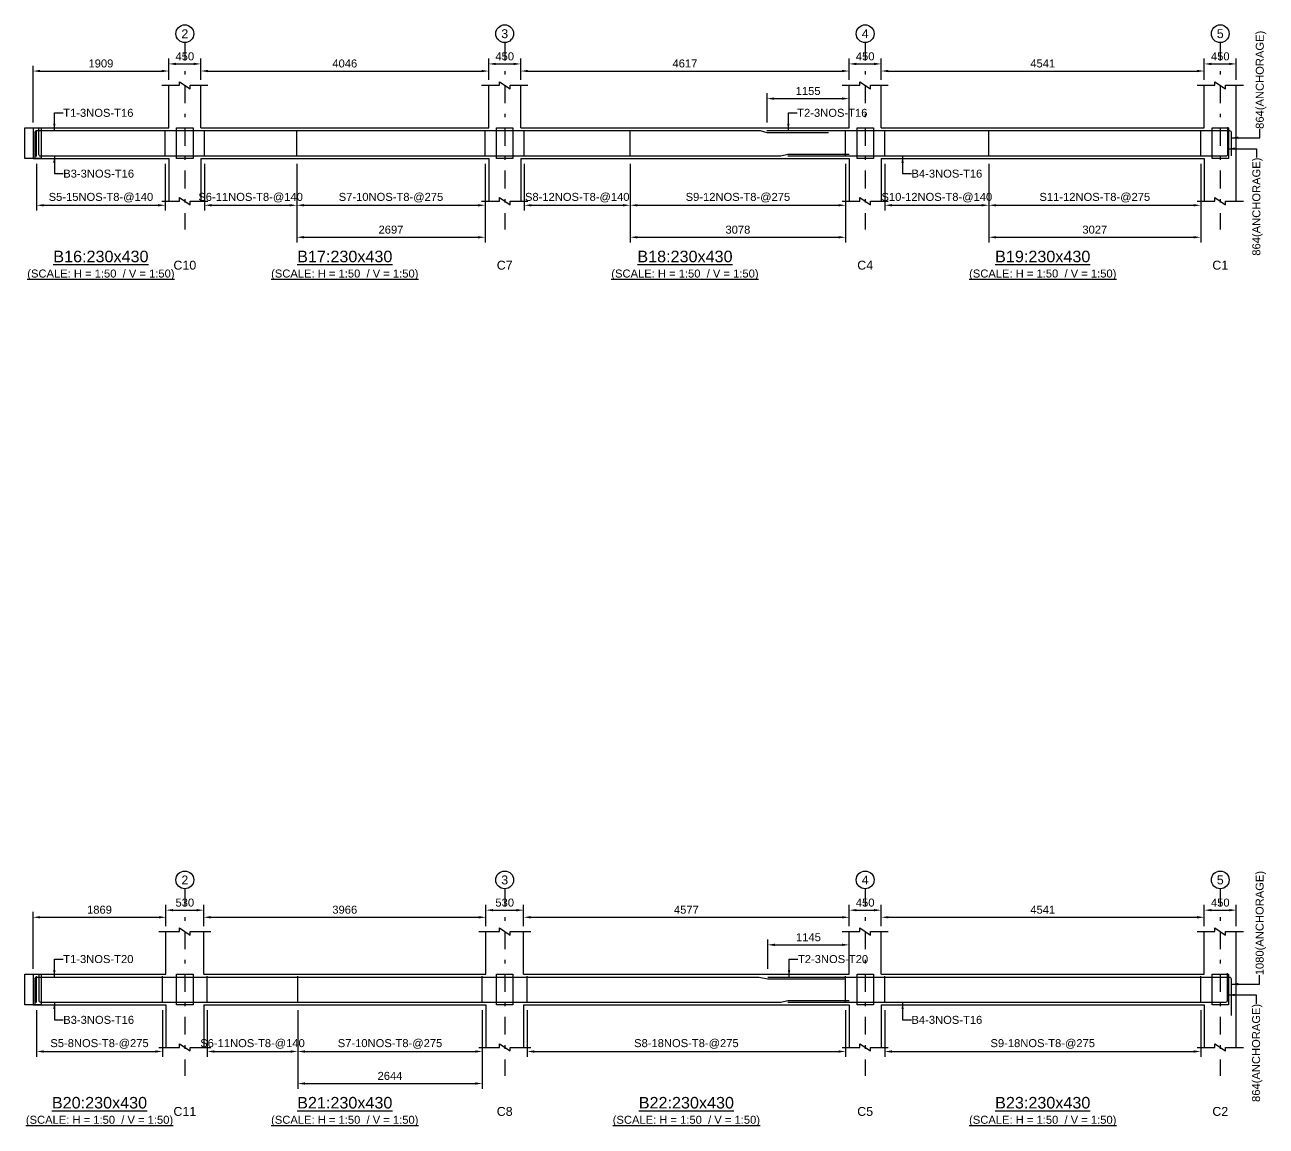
# Model space of a CAD drawing. Header units: inches. Extents: x -820 to 83376, y -186800 to 1700.
# Drawn here: x -230 to 34666, y -133075 to -102100 of the extents above; entities that cross this region are included whole.
import ezdxf
from ezdxf.enums import TextEntityAlignment as Align

# ---------------------------------------------------------------- set-up
doc = ezdxf.new("R2010")
doc.units = ezdxf.units.IN
doc.header["$LTSCALE"] = 1000
doc.header["$MEASUREMENT"] = 0
doc.linetypes.add('SCCenter', pattern=[1.2, 0.5, -0.3, 0.1, -0.3])
doc.linetypes.add('SCHidden', pattern=[0.2, 0.1, -0.1])
for name, color, linetype in [('Concrete Line', 2, 'Continuous'), ('Cut Line', 31, 'Continuous'), ('Dimension', 31, 'Continuous'), ('Grid', 8, 'Continuous'), ('Labels', 4, 'Continuous'), ('Labels_Support', 4, 'Continuous'), ('Link', 225, 'Continuous'), ('Reinforcement', 4, 'Continuous'), ('Text', 31, 'Continuous')]:
    doc.layers.add(name, color=color, linetype=linetype)
doc.styles.add('SC-SansSerif', font='SansSerif')
doc.styles.get("Standard").update_dxf_attribs({"font": 'txt.shx'})
doc.dimstyles.new('SCBBSDimStyl', dxfattribs={"dimtxt": 225, "dimasz": 200, "dimexe": 150, "dimexo": 150, "dimgap": 100, "dimtad": 1, "dimtoh": 1, "dimdec": 0, "dimzin": 0, "dimdsep": 46, "dimtxsty": 'SC-SansSerif', "dimcen": 0.09, "dimclrd": 8, "dimclre": 8, "dimclrt": 31, "dimadec": 0, "dimazin": 0, "dimtfac": 1, "dimtdec": 0, "dimtix": 1, "dimtofl": 0, "dimtmove": 0, "dimatfit": 3, "dimfxl": 1, "dimtolj": 1, "dimtzin": 0, "dimarcsym": 0})
doc.dimstyles.get("Standard").update_dxf_attribs({"dimtxt": 0.18, "dimasz": 200, "dimexe": 0.18, "dimexo": 0.0625, "dimgap": 0.09, "dimtad": 0, "dimtih": 1, "dimtoh": 1, "dimdec": 4, "dimzin": 0, "dimdsep": 46, "dimtxsty": 'Standard', "dimcen": 0.09, "dimadec": 0, "dimazin": 0, "dimtfac": 1, "dimtdec": 4, "dimtofl": 0, "dimtmove": 0, "dimatfit": 3, "dimfxl": 1, "dimtolj": 1, "dimtzin": 0, "dimarcsym": 0})

# ---------------------------------------------------------------- blocks, each defined once
blk = doc.blocks.new('*D63')
at = {"color": 8, "linetype": 'ByBlock', "lineweight": -2}
for p, q in [((100, -106010), (100, -107325)), ((3718, -106010), (3718, -107325)), ((300, -107175), (3518, -107175))]:
    blk.add_line(p, q, dxfattribs=at)
at = {"color": 8}
for points in [[(100, -107175), (300, -107142), (300, -107208)], [(3718, -107175), (3518, -107208), (3518, -107142)]]:
    blk.add_solid(points, dxfattribs=at)
at = {"layer": 'DEFPOINTS', "color": 31}
for p in [(100, -105860), (3718, -105860), (100, -107175)]:
    blk.add_point(p, dxfattribs=at)
at = {"color": 31, "insert": (1909, -106962), "char_height": 225, "attachment_point": 5, "style": 'SC-SansSerif'}
blk.add_mtext('\\A1;S5-15NOS-T8-@140', dxfattribs=at)
blk = doc.blocks.new('*D64')
at = {"color": 8, "linetype": 'ByBlock', "lineweight": -2}
for p, q in [((4818, -106010), (4818, -107325)), ((7415, -106010), (7415, -107325)), ((5018, -107175), (7215, -107175))]:
    blk.add_line(p, q, dxfattribs=at)
at = {"color": 8}
for points in [[(4818, -107175), (5018, -107142), (5018, -107208)], [(7415, -107175), (7215, -107208), (7215, -107142)]]:
    blk.add_solid(points, dxfattribs=at)
at = {"layer": 'DEFPOINTS', "color": 31}
for p in [(4818, -105860), (7415, -105860), (4818, -107175)]:
    blk.add_point(p, dxfattribs=at)
at = {"color": 31, "insert": (6117, -106962), "char_height": 225, "attachment_point": 5, "style": 'SC-SansSerif'}
blk.add_mtext('\\A1;S6-11NOS-T8-@140', dxfattribs=at)
blk = doc.blocks.new('*D65')
at = {"color": 8, "linetype": 'ByBlock', "lineweight": -2}
for p, q in [((7415, -106010), (7415, -107325)), ((12710, -106010), (12710, -107325)), ((7615, -107175), (12510, -107175))]:
    blk.add_line(p, q, dxfattribs=at)
at = {"color": 8}
for points in [[(7415, -107175), (7615, -107142), (7615, -107208)], [(12710, -107175), (12510, -107208), (12510, -107142)]]:
    blk.add_solid(points, dxfattribs=at)
at = {"layer": 'DEFPOINTS', "color": 31}
for p in [(7415, -105860), (12710, -105860), (7415, -107175)]:
    blk.add_point(p, dxfattribs=at)
at = {"color": 31, "insert": (10063, -106962), "char_height": 225, "attachment_point": 5, "style": 'SC-SansSerif'}
blk.add_mtext('\\A1;S7-10NOS-T8-@275', dxfattribs=at)
blk = doc.blocks.new('*D66')
at = {"color": 8, "linetype": 'ByBlock', "lineweight": -2}
for p, q in [((7415, -106010), (7415, -108225)), ((12710, -106010), (12710, -108225)), ((7615, -108075), (12510, -108075))]:
    blk.add_line(p, q, dxfattribs=at)
at = {"color": 8}
for points in [[(7415, -108075), (7615, -108042), (7615, -108108)], [(12710, -108075), (12510, -108108), (12510, -108042)]]:
    blk.add_solid(points, dxfattribs=at)
at = {"layer": 'DEFPOINTS', "color": 31}
for p in [(7415, -105860), (12710, -105860), (7415, -108075)]:
    blk.add_point(p, dxfattribs=at)
at = {"color": 31, "insert": (10063, -107862), "char_height": 225, "attachment_point": 5, "style": 'SC-SansSerif'}
blk.add_mtext('\\A1;2697', dxfattribs=at)
blk = doc.blocks.new('*D67')
at = {"color": 8, "linetype": 'ByBlock', "lineweight": -2}
for p, q in [((13810, -106010), (13810, -107325)), ((16788, -106010), (16788, -107325)), ((14010, -107175), (16588, -107175))]:
    blk.add_line(p, q, dxfattribs=at)
at = {"color": 8}
for points in [[(13810, -107175), (14010, -107142), (14010, -107208)], [(16788, -107175), (16588, -107208), (16588, -107142)]]:
    blk.add_solid(points, dxfattribs=at)
at = {"layer": 'DEFPOINTS', "color": 31}
for p in [(13810, -105860), (16788, -105860), (13810, -107175)]:
    blk.add_point(p, dxfattribs=at)
at = {"color": 31, "insert": (15299, -106962), "char_height": 225, "attachment_point": 5, "style": 'SC-SansSerif'}
blk.add_mtext('\\A1;S8-12NOS-T8-@140', dxfattribs=at)
blk = doc.blocks.new('*D68')
at = {"color": 8, "linetype": 'ByBlock', "lineweight": -2}
for p, q in [((16788, -106010), (16788, -107325)), ((22844, -106010), (22844, -107325)), ((16988, -107175), (22644, -107175))]:
    blk.add_line(p, q, dxfattribs=at)
at = {"color": 8}
for points in [[(16788, -107175), (16988, -107142), (16988, -107208)], [(22844, -107175), (22644, -107208), (22644, -107142)]]:
    blk.add_solid(points, dxfattribs=at)
at = {"layer": 'DEFPOINTS', "color": 31}
for p in [(16788, -105860), (22844, -105860), (16788, -107175)]:
    blk.add_point(p, dxfattribs=at)
at = {"color": 31, "insert": (19816, -106962), "char_height": 225, "attachment_point": 5, "style": 'SC-SansSerif'}
blk.add_mtext('\\A1;S9-12NOS-T8-@275', dxfattribs=at)
blk = doc.blocks.new('*D69')
at = {"color": 8, "linetype": 'ByBlock', "lineweight": -2}
for p, q in [((16788, -106010), (16788, -108225)), ((22844, -106010), (22844, -108225)), ((16988, -108075), (22644, -108075))]:
    blk.add_line(p, q, dxfattribs=at)
at = {"color": 8}
for points in [[(16788, -108075), (16988, -108042), (16988, -108108)], [(22844, -108075), (22644, -108108), (22644, -108042)]]:
    blk.add_solid(points, dxfattribs=at)
at = {"layer": 'DEFPOINTS', "color": 31}
for p in [(16788, -105860), (22844, -105860), (16788, -108075)]:
    blk.add_point(p, dxfattribs=at)
at = {"color": 31, "insert": (19816, -107862), "char_height": 225, "attachment_point": 5, "style": 'SC-SansSerif'}
blk.add_mtext('\\A1;3078', dxfattribs=at)
blk = doc.blocks.new('*D70')
at = {"color": 8, "linetype": 'ByBlock', "lineweight": -2}
for p, q in [((23944, -106010), (23944, -107325)), ((26871, -106010), (26871, -107325)), ((24144, -107175), (26671, -107175))]:
    blk.add_line(p, q, dxfattribs=at)
at = {"color": 8}
for points in [[(23944, -107175), (24144, -107142), (24144, -107208)], [(26871, -107175), (26671, -107208), (26671, -107142)]]:
    blk.add_solid(points, dxfattribs=at)
at = {"layer": 'DEFPOINTS', "color": 31}
for p in [(23944, -105860), (26871, -105860), (23944, -107175)]:
    blk.add_point(p, dxfattribs=at)
at = {"color": 31, "insert": (25408, -106962), "char_height": 225, "attachment_point": 5, "style": 'SC-SansSerif'}
blk.add_mtext('\\A1;S10-12NOS-T8-@140', dxfattribs=at)
blk = doc.blocks.new('*D71')
at = {"color": 8, "linetype": 'ByBlock', "lineweight": -2}
for p, q in [((26871, -106010), (26871, -107325)), ((32826, -106010), (32826, -107325)), ((27071, -107175), (32626, -107175))]:
    blk.add_line(p, q, dxfattribs=at)
at = {"color": 8}
for points in [[(26871, -107175), (27071, -107142), (27071, -107208)], [(32826, -107175), (32626, -107208), (32626, -107142)]]:
    blk.add_solid(points, dxfattribs=at)
at = {"layer": 'DEFPOINTS', "color": 31}
for p in [(26871, -105860), (32826, -105860), (26871, -107175)]:
    blk.add_point(p, dxfattribs=at)
at = {"color": 31, "insert": (29849, -106962), "char_height": 225, "attachment_point": 5, "style": 'SC-SansSerif'}
blk.add_mtext('\\A1;S11-12NOS-T8-@275', dxfattribs=at)
blk = doc.blocks.new('*D72')
at = {"color": 8, "linetype": 'ByBlock', "lineweight": -2}
for p, q in [((26871, -106010), (26871, -108225)), ((32826, -106010), (32826, -108225)), ((27071, -108075), (32626, -108075))]:
    blk.add_line(p, q, dxfattribs=at)
at = {"color": 8}
for points in [[(26871, -108075), (27071, -108042), (27071, -108108)], [(32826, -108075), (32626, -108108), (32626, -108042)]]:
    blk.add_solid(points, dxfattribs=at)
at = {"layer": 'DEFPOINTS', "color": 31}
for p in [(26871, -105860), (32826, -105860), (26871, -108075)]:
    blk.add_point(p, dxfattribs=at)
at = {"color": 31, "insert": (29849, -107862), "char_height": 225, "attachment_point": 5, "style": 'SC-SansSerif'}
blk.add_mtext('\\A1;3027', dxfattribs=at)
blk = doc.blocks.new('*D73')
at = {"color": 8, "linetype": 'ByBlock', "lineweight": -2}
for p, q in [((20634, -104850), (20634, -104025)), ((20834, -104175), (22744, -104175)), ((22944, -104850), (22944, -104025))]:
    blk.add_line(p, q, dxfattribs=at)
at = {"color": 8}
for points in [[(20634, -104175), (20834, -104142), (20834, -104208)], [(22944, -104175), (22744, -104208), (22744, -104142)]]:
    blk.add_solid(points, dxfattribs=at)
at = {"layer": 'DEFPOINTS', "color": 31}
for p in [(20634, -104175), (20634, -105000), (22944, -105000)]:
    blk.add_point(p, dxfattribs=at)
at = {"color": 31, "insert": (21789, -103962), "char_height": 225, "attachment_point": 5, "style": 'SC-SansSerif'}
blk.add_mtext('\\A1;1155', dxfattribs=at)
blk = doc.blocks.new('*D76')
at = {"color": 8, "linetype": 'ByBlock', "lineweight": -2}
for p, q in [((0, -104850), (0, -103250)), ((3818, -103650), (3818, -103250)), ((200, -103400), (3618, -103400))]:
    blk.add_line(p, q, dxfattribs=at)
at = {"color": 8}
for points in [[(0, -103400), (200, -103367), (200, -103433)], [(3818, -103400), (3618, -103433), (3618, -103367)]]:
    blk.add_solid(points, dxfattribs=at)
at = {"layer": 'DEFPOINTS', "color": 31}
for p in [(0, -103400), (3818, -103800), (0, -105000)]:
    blk.add_point(p, dxfattribs=at)
at = {"color": 31, "insert": (1909, -103188), "char_height": 225, "attachment_point": 5, "style": 'SC-SansSerif'}
blk.add_mtext('\\A1;1909', dxfattribs=at)
blk = doc.blocks.new('*D77')
at = {"color": 8, "linetype": 'ByBlock', "lineweight": -2}
for p, q in [((4718, -103650), (4718, -103250)), ((12810, -103650), (12810, -103250)), ((4918, -103400), (12610, -103400))]:
    blk.add_line(p, q, dxfattribs=at)
at = {"color": 8}
for points in [[(4718, -103400), (4918, -103367), (4918, -103433)], [(12810, -103400), (12610, -103433), (12610, -103367)]]:
    blk.add_solid(points, dxfattribs=at)
at = {"layer": 'DEFPOINTS', "color": 31}
for p in [(4718, -103400), (4718, -103800), (12810, -103800)]:
    blk.add_point(p, dxfattribs=at)
at = {"color": 31, "insert": (8764, -103188), "char_height": 225, "attachment_point": 5, "style": 'SC-SansSerif'}
blk.add_mtext('\\A1;4046', dxfattribs=at)
blk = doc.blocks.new('*D78')
at = {"color": 8, "linetype": 'ByBlock', "lineweight": -2}
for p, q in [((13710, -103650), (13710, -103250)), ((22944, -103650), (22944, -103250)), ((13910, -103400), (22744, -103400))]:
    blk.add_line(p, q, dxfattribs=at)
at = {"color": 8}
for points in [[(13710, -103400), (13910, -103367), (13910, -103433)], [(22944, -103400), (22744, -103433), (22744, -103367)]]:
    blk.add_solid(points, dxfattribs=at)
at = {"layer": 'DEFPOINTS', "color": 31}
for p in [(13710, -103400), (13710, -103800), (22944, -103800)]:
    blk.add_point(p, dxfattribs=at)
at = {"color": 31, "insert": (18327, -103188), "char_height": 225, "attachment_point": 5, "style": 'SC-SansSerif'}
blk.add_mtext('\\A1;4617', dxfattribs=at)
blk = doc.blocks.new('*D79')
at = {"color": 8, "linetype": 'ByBlock', "lineweight": -2}
for p, q in [((23844, -103650), (23844, -103250)), ((32926, -103650), (32926, -103250)), ((24044, -103400), (32726, -103400))]:
    blk.add_line(p, q, dxfattribs=at)
at = {"color": 8}
for points in [[(23844, -103400), (24044, -103367), (24044, -103433)], [(32926, -103400), (32726, -103433), (32726, -103367)]]:
    blk.add_solid(points, dxfattribs=at)
at = {"layer": 'DEFPOINTS', "color": 31}
for p in [(23844, -103400), (23844, -103800), (32926, -103800)]:
    blk.add_point(p, dxfattribs=at)
at = {"color": 31, "insert": (28385, -103188), "char_height": 225, "attachment_point": 5, "style": 'SC-SansSerif'}
blk.add_mtext('\\A1;4541', dxfattribs=at)
blk = doc.blocks.new('*D80')
at = {"color": 8, "linetype": 'ByBlock', "lineweight": -2}
for p, q in [((3818, -103650), (3818, -103050)), ((4018, -103200), (4518, -103200)), ((4718, -103650), (4718, -103050))]:
    blk.add_line(p, q, dxfattribs=at)
at = {"color": 8}
for points in [[(3818, -103200), (4018, -103167), (4018, -103233)], [(4718, -103200), (4518, -103233), (4518, -103167)]]:
    blk.add_solid(points, dxfattribs=at)
at = {"layer": 'DEFPOINTS', "color": 31}
for p in [(3818, -103200), (3818, -103800), (4718, -103800)]:
    blk.add_point(p, dxfattribs=at)
at = {"color": 31, "insert": (4268, -102988), "char_height": 225, "attachment_point": 5, "style": 'SC-SansSerif'}
blk.add_mtext('\\A1;450', dxfattribs=at)
blk = doc.blocks.new('*D81')
at = {"color": 8, "linetype": 'ByBlock', "lineweight": -2}
for p, q in [((12810, -103650), (12810, -103050)), ((13010, -103200), (13510, -103200)), ((13710, -103650), (13710, -103050))]:
    blk.add_line(p, q, dxfattribs=at)
at = {"color": 8}
for points in [[(12810, -103200), (13010, -103167), (13010, -103233)], [(13710, -103200), (13510, -103233), (13510, -103167)]]:
    blk.add_solid(points, dxfattribs=at)
at = {"layer": 'DEFPOINTS', "color": 31}
for p in [(12810, -103200), (12810, -103800), (13710, -103800)]:
    blk.add_point(p, dxfattribs=at)
at = {"color": 31, "insert": (13260, -102988), "char_height": 225, "attachment_point": 5, "style": 'SC-SansSerif'}
blk.add_mtext('\\A1;450', dxfattribs=at)
blk = doc.blocks.new('*D82')
at = {"color": 8, "linetype": 'ByBlock', "lineweight": -2}
for p, q in [((22944, -103650), (22944, -103050)), ((23144, -103200), (23644, -103200)), ((23844, -103650), (23844, -103050))]:
    blk.add_line(p, q, dxfattribs=at)
at = {"color": 8}
for points in [[(22944, -103200), (23144, -103167), (23144, -103233)], [(23844, -103200), (23644, -103233), (23644, -103167)]]:
    blk.add_solid(points, dxfattribs=at)
at = {"layer": 'DEFPOINTS', "color": 31}
for p in [(22944, -103200), (22944, -103800), (23844, -103800)]:
    blk.add_point(p, dxfattribs=at)
at = {"color": 31, "insert": (23394, -102988), "char_height": 225, "attachment_point": 5, "style": 'SC-SansSerif'}
blk.add_mtext('\\A1;450', dxfattribs=at)
blk = doc.blocks.new('*D83')
at = {"color": 8, "linetype": 'ByBlock', "lineweight": -2}
for p, q in [((32926, -103650), (32926, -103050)), ((33126, -103200), (33626, -103200)), ((33826, -103650), (33826, -103050))]:
    blk.add_line(p, q, dxfattribs=at)
at = {"color": 8}
for points in [[(32926, -103200), (33126, -103167), (33126, -103233)], [(33826, -103200), (33626, -103233), (33626, -103167)]]:
    blk.add_solid(points, dxfattribs=at)
at = {"layer": 'DEFPOINTS', "color": 31}
for p in [(32926, -103200), (32926, -103800), (33826, -103800)]:
    blk.add_point(p, dxfattribs=at)
at = {"color": 31, "insert": (33376, -102988), "char_height": 225, "attachment_point": 5, "style": 'SC-SansSerif'}
blk.add_mtext('\\A1;450', dxfattribs=at)
blk = doc.blocks.new('*D84')
at = {"color": 8, "linetype": 'ByBlock', "lineweight": -2}
for p, q in [((100, -129810), (100, -131125)), ((3638, -129810), (3638, -131125)), ((300, -130975), (3438, -130975))]:
    blk.add_line(p, q, dxfattribs=at)
at = {"color": 8}
for points in [[(100, -130975), (300, -130942), (300, -131008)], [(3638, -130975), (3438, -131008), (3438, -130942)]]:
    blk.add_solid(points, dxfattribs=at)
at = {"layer": 'DEFPOINTS', "color": 31}
for p in [(100, -129660), (3638, -129660), (100, -130975)]:
    blk.add_point(p, dxfattribs=at)
at = {"color": 31, "insert": (1869, -130762), "char_height": 225, "attachment_point": 5, "style": 'SC-SansSerif'}
blk.add_mtext('\\A1;S5-8NOS-T8-@275', dxfattribs=at)
blk = doc.blocks.new('*D85')
at = {"color": 8, "linetype": 'ByBlock', "lineweight": -2}
for p, q in [((4898, -129810), (4898, -131125)), ((7442, -129810), (7442, -131125)), ((5098, -130975), (7242, -130975))]:
    blk.add_line(p, q, dxfattribs=at)
at = {"color": 8}
for points in [[(4898, -130975), (5098, -130942), (5098, -131008)], [(7442, -130975), (7242, -131008), (7242, -130942)]]:
    blk.add_solid(points, dxfattribs=at)
at = {"layer": 'DEFPOINTS', "color": 31}
for p in [(4898, -129660), (7442, -129660), (4898, -130975)]:
    blk.add_point(p, dxfattribs=at)
at = {"color": 31, "insert": (6170, -130762), "char_height": 225, "attachment_point": 5, "style": 'SC-SansSerif'}
blk.add_mtext('\\A1;S6-11NOS-T8-@140', dxfattribs=at)
blk = doc.blocks.new('*D86')
at = {"color": 8, "linetype": 'ByBlock', "lineweight": -2}
for p, q in [((7442, -129810), (7442, -131125)), ((12630, -129810), (12630, -131125)), ((7642, -130975), (12430, -130975))]:
    blk.add_line(p, q, dxfattribs=at)
at = {"color": 8}
for points in [[(7442, -130975), (7642, -130942), (7642, -131008)], [(12630, -130975), (12430, -131008), (12430, -130942)]]:
    blk.add_solid(points, dxfattribs=at)
at = {"layer": 'DEFPOINTS', "color": 31}
for p in [(7442, -129660), (12630, -129660), (7442, -130975)]:
    blk.add_point(p, dxfattribs=at)
at = {"color": 31, "insert": (10036, -130762), "char_height": 225, "attachment_point": 5, "style": 'SC-SansSerif'}
blk.add_mtext('\\A1;S7-10NOS-T8-@275', dxfattribs=at)
blk = doc.blocks.new('*D87')
at = {"color": 8, "linetype": 'ByBlock', "lineweight": -2}
for p, q in [((7442, -129810), (7442, -132025)), ((12630, -129810), (12630, -132025)), ((7642, -131875), (12430, -131875))]:
    blk.add_line(p, q, dxfattribs=at)
at = {"color": 8}
for points in [[(7442, -131875), (7642, -131842), (7642, -131908)], [(12630, -131875), (12430, -131908), (12430, -131842)]]:
    blk.add_solid(points, dxfattribs=at)
at = {"layer": 'DEFPOINTS', "color": 31}
for p in [(7442, -129660), (12630, -129660), (7442, -131875)]:
    blk.add_point(p, dxfattribs=at)
at = {"color": 31, "insert": (10036, -131662), "char_height": 225, "attachment_point": 5, "style": 'SC-SansSerif'}
blk.add_mtext('\\A1;2644', dxfattribs=at)
blk = doc.blocks.new('*D88')
at = {"color": 8, "linetype": 'ByBlock', "lineweight": -2}
for p, q in [((13890, -129810), (13890, -131125)), ((22844, -129810), (22844, -131125)), ((14090, -130975), (22644, -130975))]:
    blk.add_line(p, q, dxfattribs=at)
at = {"color": 8}
for points in [[(13890, -130975), (14090, -130942), (14090, -131008)], [(22844, -130975), (22644, -131008), (22644, -130942)]]:
    blk.add_solid(points, dxfattribs=at)
at = {"layer": 'DEFPOINTS', "color": 31}
for p in [(13890, -129660), (22844, -129660), (13890, -130975)]:
    blk.add_point(p, dxfattribs=at)
at = {"color": 31, "insert": (18367, -130762), "char_height": 225, "attachment_point": 5, "style": 'SC-SansSerif'}
blk.add_mtext('\\A1;S8-18NOS-T8-@275', dxfattribs=at)
blk = doc.blocks.new('*D89')
at = {"color": 8, "linetype": 'ByBlock', "lineweight": -2}
for p, q in [((23944, -129810), (23944, -131125)), ((32826, -129810), (32826, -131125)), ((24144, -130975), (32626, -130975))]:
    blk.add_line(p, q, dxfattribs=at)
at = {"color": 8}
for points in [[(23944, -130975), (24144, -130942), (24144, -131008)], [(32826, -130975), (32626, -131008), (32626, -130942)]]:
    blk.add_solid(points, dxfattribs=at)
at = {"layer": 'DEFPOINTS', "color": 31}
for p in [(23944, -129660), (32826, -129660), (23944, -130975)]:
    blk.add_point(p, dxfattribs=at)
at = {"color": 31, "insert": (28385, -130762), "char_height": 225, "attachment_point": 5, "style": 'SC-SansSerif'}
blk.add_mtext('\\A1;S9-18NOS-T8-@275', dxfattribs=at)
blk = doc.blocks.new('*D90')
at = {"color": 8, "linetype": 'ByBlock', "lineweight": -2}
for p, q in [((20654, -128650), (20654, -127825)), ((20854, -127975), (22744, -127975)), ((22944, -128650), (22944, -127825))]:
    blk.add_line(p, q, dxfattribs=at)
at = {"color": 8}
for points in [[(20654, -127975), (20854, -127942), (20854, -128008)], [(22944, -127975), (22744, -128008), (22744, -127942)]]:
    blk.add_solid(points, dxfattribs=at)
at = {"layer": 'DEFPOINTS', "color": 31}
for p in [(20654, -127975), (20654, -128800), (22944, -128800)]:
    blk.add_point(p, dxfattribs=at)
at = {"color": 31, "insert": (21799, -127762), "char_height": 225, "attachment_point": 5, "style": 'SC-SansSerif'}
blk.add_mtext('\\A1;1145', dxfattribs=at)
blk = doc.blocks.new('*D93')
at = {"color": 8, "linetype": 'ByBlock', "lineweight": -2}
for p, q in [((0, -128650), (0, -127050)), ((200, -127200), (3538, -127200)), ((3738, -127450), (3738, -127050))]:
    blk.add_line(p, q, dxfattribs=at)
at = {"color": 8}
for points in [[(0, -127200), (200, -127167), (200, -127233)], [(3738, -127200), (3538, -127233), (3538, -127167)]]:
    blk.add_solid(points, dxfattribs=at)
at = {"layer": 'DEFPOINTS', "color": 31}
for p in [(0, -127200), (3738, -127600), (0, -128800)]:
    blk.add_point(p, dxfattribs=at)
at = {"color": 31, "insert": (1869, -126988), "char_height": 225, "attachment_point": 5, "style": 'SC-SansSerif'}
blk.add_mtext('\\A1;1869', dxfattribs=at)
blk = doc.blocks.new('*D94')
at = {"color": 8, "linetype": 'ByBlock', "lineweight": -2}
for p, q in [((4798, -127450), (4798, -127050)), ((4998, -127200), (12530, -127200)), ((12730, -127450), (12730, -127050))]:
    blk.add_line(p, q, dxfattribs=at)
at = {"color": 8}
for points in [[(4798, -127200), (4998, -127167), (4998, -127233)], [(12730, -127200), (12530, -127233), (12530, -127167)]]:
    blk.add_solid(points, dxfattribs=at)
at = {"layer": 'DEFPOINTS', "color": 31}
for p in [(4798, -127200), (4798, -127600), (12730, -127600)]:
    blk.add_point(p, dxfattribs=at)
at = {"color": 31, "insert": (8764, -126988), "char_height": 225, "attachment_point": 5, "style": 'SC-SansSerif'}
blk.add_mtext('\\A1;3966', dxfattribs=at)
blk = doc.blocks.new('*D95')
at = {"color": 8, "linetype": 'ByBlock', "lineweight": -2}
for p, q in [((13790, -127450), (13790, -127050)), ((13990, -127200), (22744, -127200)), ((22944, -127450), (22944, -127050))]:
    blk.add_line(p, q, dxfattribs=at)
at = {"color": 8}
for points in [[(13790, -127200), (13990, -127167), (13990, -127233)], [(22944, -127200), (22744, -127233), (22744, -127167)]]:
    blk.add_solid(points, dxfattribs=at)
at = {"layer": 'DEFPOINTS', "color": 31}
for p in [(13790, -127200), (13790, -127600), (22944, -127600)]:
    blk.add_point(p, dxfattribs=at)
at = {"color": 31, "insert": (18367, -126988), "char_height": 225, "attachment_point": 5, "style": 'SC-SansSerif'}
blk.add_mtext('\\A1;4577', dxfattribs=at)
blk = doc.blocks.new('*D96')
at = {"color": 8, "linetype": 'ByBlock', "lineweight": -2}
for p, q in [((23844, -127450), (23844, -127050)), ((24044, -127200), (32726, -127200)), ((32926, -127450), (32926, -127050))]:
    blk.add_line(p, q, dxfattribs=at)
at = {"color": 8}
for points in [[(23844, -127200), (24044, -127167), (24044, -127233)], [(32926, -127200), (32726, -127233), (32726, -127167)]]:
    blk.add_solid(points, dxfattribs=at)
at = {"layer": 'DEFPOINTS', "color": 31}
for p in [(23844, -127200), (23844, -127600), (32926, -127600)]:
    blk.add_point(p, dxfattribs=at)
at = {"color": 31, "insert": (28385, -126988), "char_height": 225, "attachment_point": 5, "style": 'SC-SansSerif'}
blk.add_mtext('\\A1;4541', dxfattribs=at)
blk = doc.blocks.new('*D97')
at = {"color": 8, "linetype": 'ByBlock', "lineweight": -2}
for p, q in [((3738, -127450), (3738, -126850)), ((3938, -127000), (4598, -127000)), ((4798, -127450), (4798, -126850))]:
    blk.add_line(p, q, dxfattribs=at)
at = {"color": 8}
for points in [[(3738, -127000), (3938, -126967), (3938, -127033)], [(4798, -127000), (4598, -127033), (4598, -126967)]]:
    blk.add_solid(points, dxfattribs=at)
at = {"layer": 'DEFPOINTS', "color": 31}
for p in [(3738, -127000), (3738, -127600), (4798, -127600)]:
    blk.add_point(p, dxfattribs=at)
at = {"color": 31, "insert": (4268, -126788), "char_height": 225, "attachment_point": 5, "style": 'SC-SansSerif'}
blk.add_mtext('\\A1;530', dxfattribs=at)
blk = doc.blocks.new('*D98')
at = {"color": 8, "linetype": 'ByBlock', "lineweight": -2}
for p, q in [((12730, -127450), (12730, -126850)), ((12930, -127000), (13590, -127000)), ((13790, -127450), (13790, -126850))]:
    blk.add_line(p, q, dxfattribs=at)
at = {"color": 8}
for points in [[(12730, -127000), (12930, -126967), (12930, -127033)], [(13790, -127000), (13590, -127033), (13590, -126967)]]:
    blk.add_solid(points, dxfattribs=at)
at = {"layer": 'DEFPOINTS', "color": 31}
for p in [(12730, -127000), (12730, -127600), (13790, -127600)]:
    blk.add_point(p, dxfattribs=at)
at = {"color": 31, "insert": (13260, -126788), "char_height": 225, "attachment_point": 5, "style": 'SC-SansSerif'}
blk.add_mtext('\\A1;530', dxfattribs=at)
blk = doc.blocks.new('*D99')
at = {"color": 8, "linetype": 'ByBlock', "lineweight": -2}
for p, q in [((22944, -127450), (22944, -126850)), ((23144, -127000), (23644, -127000)), ((23844, -127450), (23844, -126850))]:
    blk.add_line(p, q, dxfattribs=at)
at = {"color": 8}
for points in [[(22944, -127000), (23144, -126967), (23144, -127033)], [(23844, -127000), (23644, -127033), (23644, -126967)]]:
    blk.add_solid(points, dxfattribs=at)
at = {"layer": 'DEFPOINTS', "color": 31}
for p in [(22944, -127000), (22944, -127600), (23844, -127600)]:
    blk.add_point(p, dxfattribs=at)
at = {"color": 31, "insert": (23394, -126788), "char_height": 225, "attachment_point": 5, "style": 'SC-SansSerif'}
blk.add_mtext('\\A1;450', dxfattribs=at)
blk = doc.blocks.new('*D100')
at = {"color": 8, "linetype": 'ByBlock', "lineweight": -2}
for p, q in [((32926, -127450), (32926, -126850)), ((33126, -127000), (33626, -127000)), ((33826, -127450), (33826, -126850))]:
    blk.add_line(p, q, dxfattribs=at)
at = {"color": 8}
for points in [[(32926, -127000), (33126, -126967), (33126, -127033)], [(33826, -127000), (33626, -127033), (33626, -126967)]]:
    blk.add_solid(points, dxfattribs=at)
at = {"layer": 'DEFPOINTS', "color": 31}
for p in [(32926, -127000), (32926, -127600), (33826, -127600)]:
    blk.add_point(p, dxfattribs=at)
at = {"color": 31, "insert": (33376, -126788), "char_height": 225, "attachment_point": 5, "style": 'SC-SansSerif'}
blk.add_mtext('\\A1;450', dxfattribs=at)

msp = doc.modelspace()

# ---------------------------------------------------------------- linework, layer by layer
at = {"layer": 'Concrete Line'}
for p, q in [((3818, -105000), (3818, -103800)), ((4718, -105000), (4718, -103800)), ((12810, -105000), (12810, -103800)), ((13710, -105000), (13710, -103800)), ((22944, -105000), (22944, -103800)), ((23844, -105000), (23844, -103800)), ((32926, -105000), (32926, -103800)), ((33826, -107060), (33826, -103800)), ((0, -105000), (0, -105860)), ((3818, -105860), (3818, -107060)), ((4718, -105860), (4718, -107060)), ((12810, -105860), (12810, -107060)), ((13710, -105860), (13710, -107060)), ((22944, -105860), (22944, -107060)), ((23844, -105860), (23844, -107060)), ((32926, -105860), (32926, -107060)), ((3738, -128800), (3738, -127600)), ((4798, -128800), (4798, -127600)), ((12730, -128800), (12730, -127600)), ((13790, -128800), (13790, -127600)), ((22944, -128800), (22944, -127600)), ((23844, -128800), (23844, -127600)), ((32926, -128800), (32926, -127600)), ((33826, -130860), (33826, -127600)), ((0, -128800), (0, -129660)), ((3738, -129660), (3738, -130860)), ((4798, -129660), (4798, -130860)), ((12730, -129660), (12730, -130860)), ((13790, -129660), (13790, -130860)), ((22944, -129660), (22944, -130860)), ((23844, -129660), (23844, -130860)), ((32926, -129660), (32926, -130860))]:
    msp.add_line(p, q, dxfattribs=at)
for points in [[(-230, -105000), (230, -105000), (230, -105000), (230, -105860), (230, -105860), (-230, -105860), (-230, -105860), (-230, -105000)], [(4038, -105000), (4498, -105000), (4498, -105000), (4498, -105860), (4498, -105860), (4038, -105860), (4038, -105860), (4038, -105000)], [(13030, -105000), (13490, -105000), (13490, -105000), (13490, -105860), (13490, -105860), (13030, -105860), (13030, -105860), (13030, -105000)], [(23164, -105000), (23624, -105000), (23624, -105000), (23624, -105860), (23624, -105860), (23164, -105860), (23164, -105860), (23164, -105000)], [(33146, -105000), (33606, -105000), (33606, -105000), (33606, -105860), (33606, -105860), (33146, -105860), (33146, -105860), (33146, -105000)], [(-230, -128800), (230, -128800), (230, -128800), (230, -129660), (230, -129660), (-230, -129660), (-230, -129660), (-230, -128800)], [(4038, -128800), (4498, -128800), (4498, -128800), (4498, -129660), (4498, -129660), (4038, -129660), (4038, -129660), (4038, -128800)], [(13030, -128800), (13490, -128800), (13490, -128800), (13490, -129660), (13490, -129660), (13030, -129660), (13030, -129660), (13030, -128800)], [(23164, -128800), (23624, -128800), (23624, -128800), (23624, -129660), (23624, -129660), (23164, -129660), (23164, -129660), (23164, -128800)], [(33146, -128800), (33606, -128800), (33606, -128800), (33606, -129660), (33606, -129660), (33146, -129660), (33146, -129660), (33146, -128800)]]:
    msp.add_lwpolyline(points, close=True, dxfattribs=at)
for points in [[(0, -105000), (3818, -105000)], [(4718, -105000), (12810, -105000)], [(13710, -105000), (22944, -105000)], [(23844, -105000), (32926, -105000)], [(0, -105860), (3818, -105860)], [(4718, -105860), (12810, -105860)], [(13710, -105860), (22944, -105860)], [(23844, -105860), (32926, -105860)], [(0, -128800), (3738, -128800)], [(4798, -128800), (12730, -128800)], [(13790, -128800), (22944, -128800)], [(23844, -128800), (32926, -128800)], [(0, -129660), (3738, -129660)], [(4798, -129660), (12730, -129660)], [(13790, -129660), (22944, -129660)], [(23844, -129660), (32926, -129660)]]:
    msp.add_lwpolyline(points, dxfattribs=at)
at = {"layer": 'Concrete Line', "linetype": 'SCHidden'}
for points in [[(-230, -128800), (230, -128800), (230, -128800), (230, -129660), (230, -129660), (-230, -129660), (-230, -129660), (-230, -128800)], [(4038, -128800), (4498, -128800), (4498, -128800), (4498, -129660), (4498, -129660), (4038, -129660), (4038, -129660), (4038, -128800)], [(13030, -128800), (13490, -128800), (13490, -128800), (13490, -129660), (13490, -129660), (13030, -129660), (13030, -129660), (13030, -128800)], [(23164, -128800), (23624, -128800), (23624, -128800), (23624, -129660), (23624, -129660), (23164, -129660), (23164, -129660), (23164, -128800)], [(33146, -128800), (33606, -128800), (33606, -128800), (33606, -129660), (33606, -129660), (33146, -129660), (33146, -129660), (33146, -128800)]]:
    msp.add_lwpolyline(points, close=True, dxfattribs=at)
at = {"layer": 'Cut Line'}
for points in [[(3618, -103800), (4118, -103800), (4118, -103700), (4418, -103900), (4418, -103800), (4918, -103800)], [(12610, -103800), (13110, -103800), (13110, -103700), (13410, -103900), (13410, -103800), (13910, -103800)], [(22744, -103800), (23244, -103800), (23244, -103700), (23544, -103900), (23544, -103800), (24044, -103800)], [(32726, -103800), (33226, -103800), (33226, -103700), (33526, -103900), (33526, -103800), (34026, -103800)], [(3618, -107060), (4118, -107060), (4118, -106960), (4418, -107160), (4418, -107060), (4918, -107060)], [(12610, -107060), (13110, -107060), (13110, -106960), (13410, -107160), (13410, -107060), (13910, -107060)], [(22744, -107060), (23244, -107060), (23244, -106960), (23544, -107160), (23544, -107060), (24044, -107060)], [(32726, -107060), (33226, -107060), (33226, -106960), (33526, -107160), (33526, -107060), (34026, -107060)], [(3538, -127600), (4118, -127600), (4118, -127500), (4418, -127700), (4418, -127600), (4998, -127600)], [(12530, -127600), (13110, -127600), (13110, -127500), (13410, -127700), (13410, -127600), (13990, -127600)], [(22744, -127600), (23244, -127600), (23244, -127500), (23544, -127700), (23544, -127600), (24044, -127600)], [(32726, -127600), (33226, -127600), (33226, -127500), (33526, -127700), (33526, -127600), (34026, -127600)], [(3538, -130860), (4118, -130860), (4118, -130760), (4418, -130960), (4418, -130860), (4998, -130860)], [(12530, -130860), (13110, -130860), (13110, -130760), (13410, -130960), (13410, -130860), (13990, -130860)], [(22744, -130860), (23244, -130860), (23244, -130760), (23544, -130960), (23544, -130860), (24044, -130860)], [(32726, -130860), (33226, -130860), (33226, -130760), (33526, -130960), (33526, -130860), (34026, -130860)]]:
    msp.add_lwpolyline(points, dxfattribs=at)
at = {"layer": 'Grid', "linetype": 'SCCenter'}
for p, q in [((4268, -102600), (4268, -107860)), ((13260, -102600), (13260, -107860)), ((23394, -102600), (23394, -107860)), ((33376, -102600), (33376, -107860)), ((4268, -126400), (4268, -131660)), ((13260, -126400), (13260, -131660)), ((23394, -126400), (23394, -131660)), ((33376, -126400), (33376, -131660))]:
    msp.add_line(p, q, dxfattribs=at)
at = {"layer": 'Grid'}
for centre in [(4268, -102350), (13260, -102350), (23394, -102350), (33376, -102350), (4268, -126150), (13260, -126150), (23394, -126150), (33376, -126150)]:
    msp.add_circle(centre, 250, dxfattribs=at)
at = {"layer": 'Link'}
for p, q in [((100, -105800), (100, -105060)), ((3718, -105800), (3718, -105060)), ((4818, -105800), (4818, -105060)), ((7415.3, -105800), (7415.3, -105060)), ((12710, -105800), (12710, -105060)), ((13810, -105800), (13810, -105060)), ((16788, -105800), (16788, -105060)), ((22844, -105800), (22844, -105060)), ((23944, -105800), (23944, -105060)), ((26871.3, -105800), (26871.3, -105060)), ((32826, -105800), (32826, -105060)), ((100, -129600), (100, -128860)), ((3638, -129600), (3638, -128860)), ((4898, -129600), (4898, -128860)), ((7442, -129600), (7442, -128860)), ((12630, -129600), (12630, -128860)), ((13890, -129600), (13890, -128860)), ((22844, -129600), (22844, -128860)), ((23944, -129600), (23944, -128860)), ((32826, -129600), (32826, -128860))]:
    msp.add_line(p, q, dxfattribs=at)
at = {"layer": 'Reinforcement'}
for points in [[(156, -105030), (156, -105734, 0.4142136), (206, -105784), (21025, -105784), (21217, -105736), (22945, -105736)], [(21217, -105784), (33541, -105784, 0.4142136), (33591, -105734), (33591, -104976)], [(60, -105830), (60, -105126, -0.4142136), (110, -105076), (20441.5, -105076), (20633.5, -105124), (22361.5, -105124)], [(20633.5, -105076), (33635, -105076, -0.4142135), (33685, -105126), (33685, -105788)], [(60, -129630), (60, -128930, -0.4142136), (110, -128880), (20413.5, -128880), (20653.5, -128932), (22813.5, -128932)], [(160, -128830), (160, -129534, 0.4142136), (210, -129584), (21025, -129584), (21217, -129536), (22945, -129536)], [(20653.5, -128880), (33631, -128880, -0.4142138), (33681, -128930), (33681, -129964)], [(21217, -129584), (33533, -129584, 0.4142136), (33583, -129534), (33583, -128768)]]:
    msp.add_lwpolyline(points, format="xyb", dxfattribs=at)

# ---------------------------------------------------------------- texts
at = {"layer": 'Grid', "style": 'SC-SansSerif'}
for s, p in [('2', (4268, -102350)), ('3', (13260, -102350)), ('4', (23394, -102350)), ('5', (33376, -102350)), ('2', (4268, -126150)), ('3', (13260, -126150)), ('4', (23394, -126150)), ('5', (33376, -126150))]:
    msp.add_text(s, height=250, dxfattribs=at).set_placement(p, align=Align.MIDDLE)
at = {"layer": 'Labels', "style": 'SC-SansSerif'}
for s, p in [('%%uB16:230x430', (1909, -108875)), ('%%uB17:230x430', (8764, -108875)), ('%%uB18:230x430', (18327, -108875)), ('%%uB19:230x430', (28385, -108875)), ('%%uB20:230x430', (1869, -132675)), ('%%uB21:230x430', (8764, -132675)), ('%%uB22:230x430', (18367, -132675)), ('%%uB23:230x430', (28385, -132675))]:
    msp.add_text(s, height=325, dxfattribs=at).set_placement(p, align=Align.BOTTOM_CENTER)
at = {"layer": 'Labels_Support', "style": 'SC-SansSerif'}
for s, p in [('C10', (4268, -109060)), ('C7', (13260, -109060)), ('C4', (23394, -109060)), ('C1', (33376, -109060)), ('C11', (4268, -132860)), ('C8', (13260, -132860)), ('C5', (23394, -132860)), ('C2', (33376, -132860))]:
    msp.add_text(s, height=250, dxfattribs=at).set_placement(p, align=Align.BOTTOM_CENTER)
at = {"layer": 'Text', "style": 'SC-SansSerif'}
for s, p in [('864(ANCHORAGE)', (34486, -105026)), ('1080(ANCHORAGE)', (34482, -128830))]:
    msp.add_text(s, height=225, rotation=90, dxfattribs=at).set_placement(p, align=Align.MIDDLE_LEFT)
for s, p in [('T1-3NOS-T16', (850, -104575)), ('T2-3NOS-T16', (21483.5, -104575)), ('B3-3NOS-T16', (850, -106285)), ('B4-3NOS-T16', (24695, -106285)), ('T1-3NOS-T20', (850, -128375)), ('T2-3NOS-T20', (21503.5, -128375)), ('B3-3NOS-T16', (850, -130085)), ('B4-3NOS-T16', (24695, -130085))]:
    msp.add_text(s, height=225, dxfattribs=at).set_placement(p, align=Align.MIDDLE_LEFT)
for p in [(34390, -105834), (34382, -129634)]:
    msp.add_text('864(ANCHORAGE)', height=225, rotation=90, dxfattribs=at).set_placement(p, align=Align.MIDDLE_RIGHT)
for p in [(1909, -109275), (8764, -109275), (18327, -109275), (28385, -109275), (1869, -133075), (8764, -133075), (18367, -133075), (28385, -133075)]:
    msp.add_text('%%u(SCALE: H = 1:50  / V = 1:50)', height=225, dxfattribs=at).set_placement(p, align=Align.BOTTOM_CENTER)

# ---------------------------------------------------------------- dimensions: what is measured, and where the dimension line sits
at = {"layer": 'Dimension'}
for base, p1, p2, text, picture, middle in [((4718, -103200), (3818, -103800), (4718, -103800), '450', '*D80', (4268, -103200)), ((13710, -103200), (12810, -103800), (13710, -103800), '450', '*D81', (13260, -103200)), ((23844, -103200), (22944, -103800), (23844, -103800), '450', '*D82', (23394, -103200)), ((33826, -103200), (32926, -103800), (33826, -103800), '450', '*D83', (33376, -103200)), ((3818, -103400), (0, -105000), (3818, -103800), '1909', '*D76', (1909, -103400)), ((12810, -103400), (4718, -103800), (12810, -103800), '4046', '*D77', (8764, -103400)), ((22944, -103400), (13710, -103800), (22944, -103800), '4617', '*D78', (18327, -103400)), ((32926, -103400), (23844, -103800), (32926, -103800), '4541', '*D79', (28385, -103400)), ((22943.5, -104175), (20633.5, -105000), (22943.5, -105000), '1155', '*D73', (21788.5, -104175)), ((3718, -107175), (100, -105860), (3718, -105860), 'S5-15NOS-T8-@140', '*D63', (1909, -107175)), ((7415.3, -107175), (4818, -105860), (7415.3, -105860), 'S6-11NOS-T8-@140', '*D64', (6116.7, -107175)), ((12710, -107175), (7415.3, -105860), (12710, -105860), 'S7-10NOS-T8-@275', '*D65', (10062.7, -107175)), ((12710, -108075), (7415.3, -105860), (12710, -105860), '2697', '*D66', (10062.7, -108075)), ((16788, -107175), (13810, -105860), (16788, -105860), 'S8-12NOS-T8-@140', '*D67', (15299, -107175)), ((22844, -107175), (16788, -105860), (22844, -105860), 'S9-12NOS-T8-@275', '*D68', (19816, -107175)), ((22844, -108075), (16788, -105860), (22844, -105860), '3078', '*D69', (19816, -108075)), ((26871.3, -107175), (23944, -105860), (26871.3, -105860), 'S10-12NOS-T8-@140', '*D70', (25407.7, -107175)), ((32826, -107175), (26871.3, -105860), (32826, -105860), 'S11-12NOS-T8-@275', '*D71', (29848.7, -107175)), ((32826, -108075), (26871.3, -105860), (32826, -105860), '3027', '*D72', (29848.7, -108075)), ((4798, -127000), (3738, -127600), (4798, -127600), '530', '*D97', (4268, -127000)), ((13790, -127000), (12730, -127600), (13790, -127600), '530', '*D98', (13260, -127000)), ((23844, -127000), (22944, -127600), (23844, -127600), '450', '*D99', (23394, -127000)), ((33826, -127000), (32926, -127600), (33826, -127600), '450', '*D100', (33376, -127000)), ((3738, -127200), (0, -128800), (3738, -127600), '1869', '*D93', (1869, -127200)), ((12730, -127200), (4798, -127600), (12730, -127600), '3966', '*D94', (8764, -127200)), ((22944, -127200), (13790, -127600), (22944, -127600), '4577', '*D95', (18367, -127200)), ((32926, -127200), (23844, -127600), (32926, -127600), '4541', '*D96', (28385, -127200)), ((22943.5, -127975), (20653.5, -128800), (22943.5, -128800), '1145', '*D90', (21798.5, -127975)), ((3638, -130975), (100, -129660), (3638, -129660), 'S5-8NOS-T8-@275', '*D84', (1869, -130975)), ((7442, -130975), (4898, -129660), (7442, -129660), 'S6-11NOS-T8-@140', '*D85', (6170, -130975)), ((12630, -130975), (7442, -129660), (12630, -129660), 'S7-10NOS-T8-@275', '*D86', (10036, -130975)), ((12630, -131875), (7442, -129660), (12630, -129660), '2644', '*D87', (10036, -131875)), ((22844, -130975), (13890, -129660), (22844, -129660), 'S8-18NOS-T8-@275', '*D88', (18367, -130975)), ((32826, -130975), (23944, -129660), (32826, -129660), 'S9-18NOS-T8-@275', '*D89', (28385, -130975))]:
    dim = msp.add_linear_dim(base=base, p1=p1, p2=p2, text=text, dimstyle='SCBBSDimStyl', dxfattribs=at)
    dim.commit()
    dim.dimension.update_dxf_attribs({"geometry": picture, "text_midpoint": middle})

# ---------------------------------------------------------------- leaders
at = {"layer": 'Dimension', "color": 8}
for points in [[(600, -105076), (600, -104575), (850, -104575)], [(21233.5, -105076), (21233.5, -104575), (21483.5, -104575)], [(33686, -105276), (34486, -105276), (34486, -105026)], [(33590, -105584), (34390, -105584), (34390, -105834)], [(600, -105784), (600, -106285), (850, -106285)], [(24445, -105784), (24445, -106285), (24695, -106285)], [(600, -128880), (600, -128375), (850, -128375)], [(21253.5, -128880), (21253.5, -128375), (21503.5, -128375)], [(33682, -129080), (34482, -129080), (34482, -128830)], [(33582, -129384), (34382, -129384), (34382, -129634)], [(600, -129584), (600, -130085), (850, -130085)], [(24445, -129584), (24445, -130085), (24695, -130085)]]:
    msp.add_leader(points, dimstyle='Standard', dxfattribs=at)

doc.saveas('drawing.dxf')
